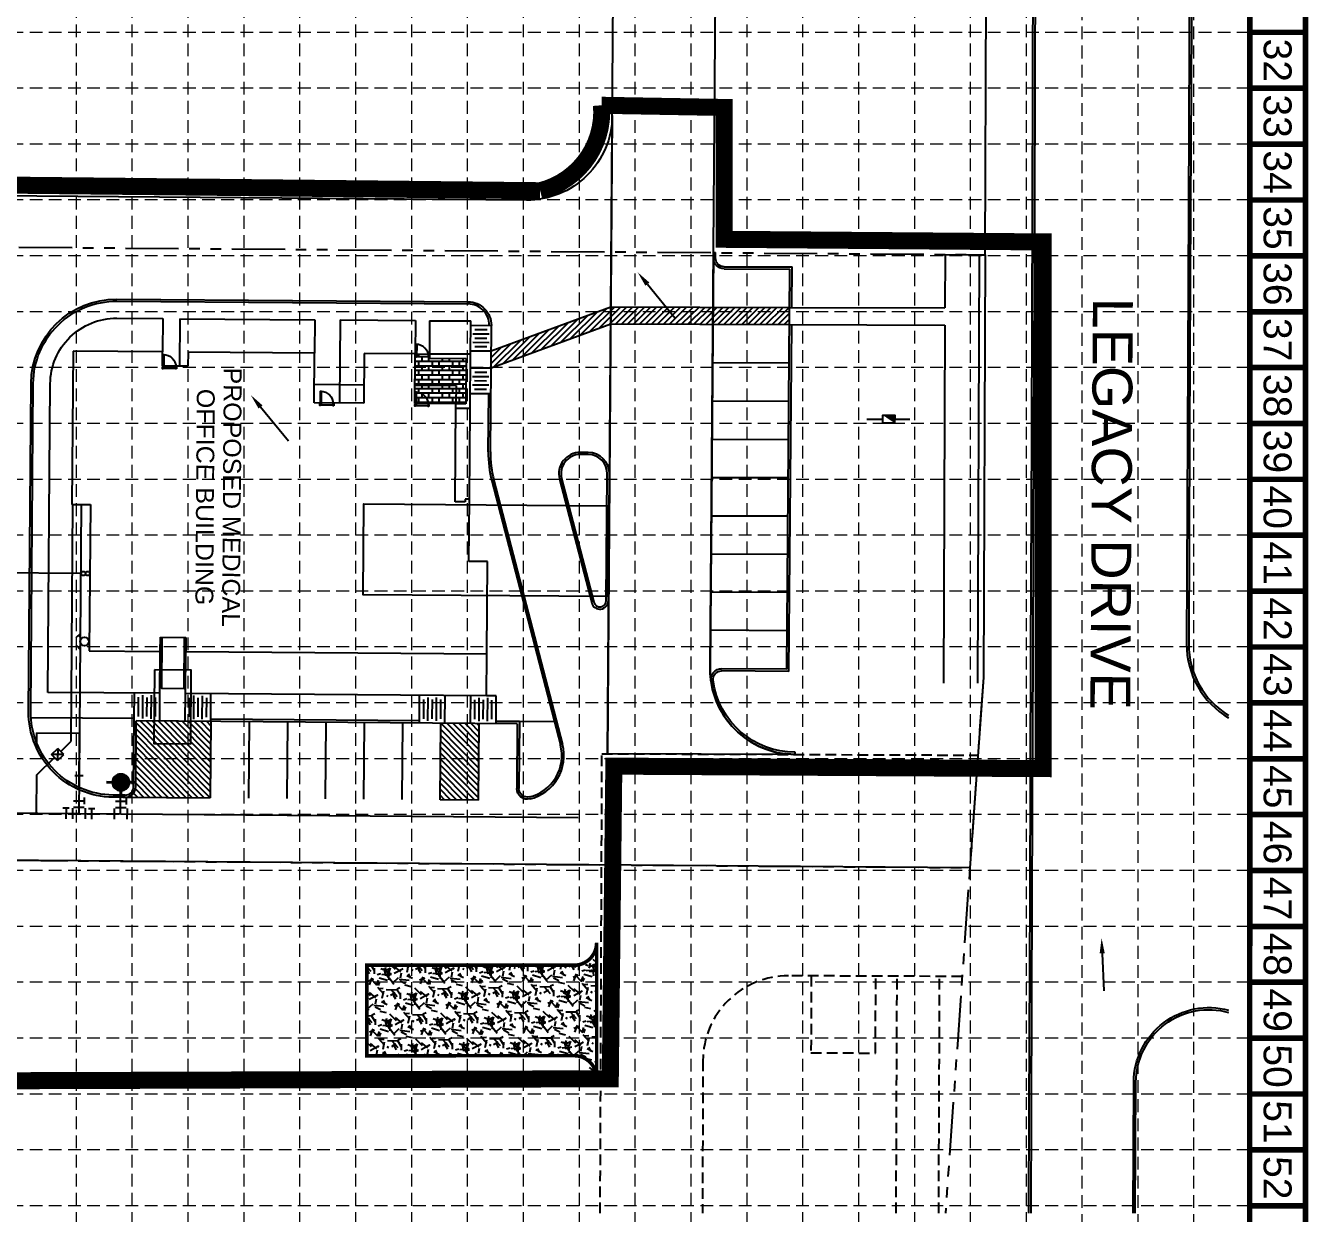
# Model space of a CAD drawing. Extents: x 2473588 to 2474115, y 7106861 to 7107703.
# Drawn here: x 2473813.4 to 2474114.7, y 7107004.7 to 7107283.7 of the extents above; entities that cross this region are included whole.
import ezdxf
from ezdxf.enums import TextEntityAlignment as Align

# ---------------------------------------------------------------- set-up
doc = ezdxf.new("R2010")
doc.units = 0
doc.header["$LTSCALE"] = 20
doc.header["$MEASUREMENT"] = 0
for name, pattern in [('HIDDEN', [0.375, 0.25, -0.125]), ('xbndy$0$HIDDEN2', [0.1875, 0.125, -0.0625]), ('xbndy$0$PHANTOM2', [1.25, 0.625, -0.125, 0.125, -0.125, 0.125, -0.125]), ('xstm-creme$0$HIDDEN2', [0.1875, 0.125, -0.0625])]:
    doc.linetypes.add(name, pattern=pattern)
for name, color, linetype in [('BASE', 7, 'Continuous'), ('GRID', 254, 'HIDDEN'), ('LEGEND', 7, 'Continuous'), ('MISC-TXT', 7, 'Continuous'), ('TEXT', 4, 'Continuous'), ('xasblt$0$EX-CURB', 11, 'Continuous'), ('xbndy$0$BDY', 1, 'xbndy$0$PHANTOM2'), ('xbndy$0$PROESMT', 7, 'xbndy$0$HIDDEN2'), ('xsite-creme$0$CURB', 251, 'Continuous')]:
    doc.layers.add(name, color=color, linetype=linetype)
for name, color, linetype, lineweight in [('Level 18', 7, 'Continuous', 0), ('xbndy$0$Level 25', 7, 'Continuous', 0), ('xsite$0$C-DRIV-CURB-FACE', 182, 'Continuous', 35), ('Xsite-Huff$0$Level 17', 251, 'Continuous', 0), ('Xsite-Huff$0$Level 31', 251, 'Continuous', 0), ('Xsite-Huff$0$Level 38', 251, 'Continuous', 0), ('Xsite-Huff$0$Level 46', 251, 'Continuous', 0)]:
    doc.layers.add(name, color=color, linetype=linetype, lineweight=lineweight)
doc.styles.get("Standard").update_dxf_attribs({"font": 'ARIAL.TTF'})

# ---------------------------------------------------------------- blocks, each defined once
blk = doc.blocks.new('Xsite-Huff$0$Opening-Door_Single_2')
at = {"color": 0, "linetype": 'ByBlock', "lineweight": -2}
blk.add_line((0.508, -0.6032500000000001), (9.652000000000001, -0.6032500000000001), dxfattribs=at)
at = {"color": 0, "linetype": 'ByBlock', "lineweight": -2, "flags": 128}
for points in [[(0.508, 0), (0, 0), (0, -1.2065), (0.508, -1.2065)], [(10.16, 0), (9.652000000000001, 0), (9.652000000000001, -1.2065), (10.16, -1.2065)], [(1.016, -1.2065), (0.508, -1.2065), (0.508, -10.3505), (1.016, -10.3505)]]:
    blk.add_lwpolyline(points, close=True, dxfattribs=at)
at = {"color": 0, "linetype": 'ByBlock', "lineweight": -2}
blk.add_arc((0.508, -1.2065), 9.144, 270, 0, dxfattribs=at)
blk = doc.blocks.new('A$C57FF0DE2')
at = {"layer": 'LEGEND'}
h = blk.add_hatch(dxfattribs=at)
h.set_pattern_fill('GRAVEL', color=4, scale=12.12978005929802, angle=-43.93425516442549, style=0)
h.set_pattern_definition([(184.0785448058302, (-16953.95889483579, -7375.329637049697), (-145.6250874066998, -11.28760953074376), [1.631892089997311, -161.5576080244552]), (141.0354450405713, (-16955.58665707335, -7375.445703483187), (113.237128543125, -92.25741472319555), [2.800378054626735, -277.2373424995865]), (88.57614482515969, (-16957.76404995751, -7373.684717244469), (-5.225581405011297, -180.2464127101141), [1.974582621852854, -195.4839221590319]), (223.3394446262946, (-16963.27474645525, -7372.586237474345), (177.0557758174631, 166.2859275111065), [2.550140691316853, -252.4638799212484]), (248.8994446947574, (-16965.12946489267, -7374.336447353475), (57.31682824663505, 146.901385806524), [2.500614792197791, -247.5612040614208]), (313.3394450448544, (-16966.0297039412, -7376.669398500584), (-166.2859287279095, 177.0557745218514), [2.550140690235802, -252.4638798142244]), (353.7599448808761, (-16964.27949405089, -7378.524116924964), (-197.7165926130474, 22.05764397162998), [3.372430619815016, -333.8703645065254]), (28.32104466047901, (-16960.92704679072, -7378.890678360127), (246.2985200532198, 133.2597474707647), [3.183921702961322, -315.2083577611912]), (77.49534474694936, (-16958.12423017994, -7377.380187115632), (39.52757762300866, 180.8845626467127), [2.558777085662751, -253.3192104655514]), (131.3021450434624, (-16957.57020438183, -7374.882105867378), (87.67010446414143, -101.311421111151), [2.921239179176936, -143.1406591307698]), (178.4631448468151, (-16959.49830680899, -7372.687555412762), (-197.3975459475388, 4.906497499007414), [3.777795739888369, -374.0020572338899]), (94.87984487110985, (-16954.71116136387, -7381.005463606678), (-10.64950971644717, 111.3228280824364), [1.289407740716427, -127.6519121710249]), (127.5349450381294, (-16954.82084658556, -7379.720724022947), (96.72410061975359, -126.8787091647563), [2.45309031856457, -242.8565237673326]), (181.0657448277776, (-16956.31538480055, -7377.775464027189), (-8.416038189803515, -8.735099050237457), [1.715405625761628, -15.43868702119485]), (159.2643449744021, (-16955.91691727936, -7376.138129978441), (60.50756202721942, -24.60997108205372), [0.9237797889086367, -91.45387159789371]), (247.8671446892542, (-16956.78085509595, -7375.811060382985), (16.51301342477377, 34.6213261969443), [1.3064136935238, -64.01445292936596]), (347.0295449272767, (-16957.2730547972, -7377.02121143695), (43.03736403027366, -7.777875538852336), [2.121850295210752, -68.60631497504018]), (117.6308450078422, (-16955.20534713194, -7377.497458095662), (9.05417447145664, -25.56715710448833), [1.534308000668147, -36.82342840537551]), (332.4552450074825, (-16961.84721101448, -7370.929759777151), (112.5990287162236, -57.95514837969732), [2.149397023144084, -212.7908511313663]), (26.41194466854354, (-16959.94144284446, -7371.9237309983), (-127.516753543205, -62.42197637635388), [1.803225230784422, -178.5189218244766]), (249.2643446967468, (-16953.52214001585, -7375.750438823365), (24.60997126213803, 60.50756158445326), [1.847547437907238, -90.53010344239424]), (299.6762450159249, (-16954.17627921235, -7377.478314443491), (-62.10293791226557, 110.3655991018388), [2.14939701463468, -212.790850288933]), (295.509744998534, (-16967.06515307631, -7376.34551951196), (-26.84346069102615, 59.55035086586092), [2.072736804178637, -101.5641519238731]), (250.8408447055965, (-16966.17249978706, -7378.216190977953), (48.90100641073554, 138.1662015928132), [1.736717637990523, -171.9353008864414]), (22.86714468545485, (-16961.85082463734, -7384.56969552394), (59.55038005913224, 26.8433971819591), [1.847547447690447, -90.53010392177296]), (333.4197450033467, (-16960.14847387187, -7383.851744170301), (-147.2203670538785, 74.4681414379142), [2.033327158141239, -201.2988428158808]), (25.50974467261501, (-16966.13102187775, -7380.445838122629), (-59.55035130162268, -26.84346049459817), [1.036368406859867, -102.600520798247]), (57.37564464520067, (-16962.37493042182, -7384.064733396284), (24.92907294488919, 43.35640755556746), [0.6184974820132205, -61.23148118512876]), (122.029545024085, (-16962.04147960804, -7383.543818227015), (17.78927476639101, -33.98319054475988), [2.500614794973164, -47.51174175339011]), (142.0747450388463, (-16963.36769710947, -7381.423856302164), (95.76699177641741, -75.42526275716214), [2.317394473922747, -229.4217254142914]), (259.7558447621998, (-16958.03049799986, -7377.807370110415), (8.096959380987204, 25.88623558657599), [1.7493811273158, -41.98515918535917]), (309.2229450409584, (-16958.3416145565, -7379.528864509426), (131.6644949641714, -160.5428611228837), [3.054205826838032, -302.3658552764251]), (17.01114471828224, (-16956.41032152157, -7381.894926282577), (-93.852638216793, -27.48153546499852), [1.248833635002929, -123.6348937586915]), (46.06574462608758, (-16955.21612349898, -7381.529569386505), (-0.3190608256202911, 17.15113187105653), [0.7277868007960416, -11.40199321247132]), (76.32214473924584, (-16963.28991797101, -7380.993482700549), (-23.97192878676147, -94.80979494501686), [1.685117553316491, -166.8271714886516]), (4.078544805830327, (-16962.89145044982, -7379.356148651801), (145.6250874066998, 11.28760953074378), [3.263784179994622, -159.9257159344579]), (316.0657450450614, (-16959.63592597749, -7379.124015777372), (17.15113199656054, 0.3190608232855547), [3.153742804307839, -8.97603721226077]), (281.3705449166114, (-16957.36480091047, -7381.312185014598), (-28.43859240566252, 145.3060565581244), [1.917888030807138, -189.870769492547]), (210.1203446535891, (-16956.98668157961, -7383.192428304814), (-42.39923885187314, -26.52435190280303), [1.766120232939464, -86.54001271183408]), (163.7117449484456, (-16958.51433041878, -7384.078700370155), (-250.127215955035, 72.55360881991241), [2.875546308102241, -284.6795575635436]), (131.4918450436365, (-16961.2744645793, -7383.272193509154), (-105.1402663892289, 118.1435174440984), [3.042136696601808, -301.1712054595187])])
edge = h.paths.add_edge_path()
edge.add_line((77.66689634509385, -45.49153359886259), (77.66689634509385, -1.049600541591644e-06))
edge.add_arc((70.08497574966091, -1.021467613160354e-06), 7.581920595432933, 270.0390557253353, 359.99999978740243, ccw=False)
edge.add_line((70.0901439730078, -7.581919855438173), (0.6064887307584286, -7.588213450275362))
edge.add_line((0.6064887307584286, -7.588213450275362), (0.6064887307584286, -37.93862948473543))
edge.add_line((0.6064887307584286, -37.93862948473543), (70.07980746868998, -37.90961479302496))
edge.add_arc((70.08497574896272, -45.49153362765492), 7.581920596131135, 2.1758057755505433e-07, 90.03905615551452, ccw=False)
at = {"layer": 'LEGEND', "color": 4, "const_width": 1.212978005929803}
blk.add_lwpolyline([(77.66689634509385, -45.49153359886259), (77.66689634509385, -1.049600541591644e-06, -0.4140139244211871), (70.0901439730078, -7.581919855438173), (0.6064887307584286, -7.588213450275362), (0.6064887307584286, -37.93862948473543), (70.07980746868998, -37.90961479302496, -0.4144132285109485)], format="xyb", close=True, dxfattribs=at)

msp = doc.modelspace()

# ---------------------------------------------------------------- hatches: boundary and pattern name
at = {"layer": 'Xsite-Huff$0$Level 46', "lineweight": -2}
msp.add_hatch(color=256, dxfattribs=at).paths.add_polyline_path([(2474017.521016918, 7107190.301941695), (2474014.777116762, 7107192.175531521), (2474017.52863965, 7107192.164269201)], flags=16)

# ---------------------------------------------------------------- linework, layer by layer
at = {"layer": 'BASE', "const_width": 1.312500009662472}
for points in [[(2473589.016125457, 7107702.105248002), (2473589.016125457, 7106862.105241818), (2474114.016125481, 7106862.105241818), (2474114.016125481, 7107702.105248002)], [(2473602.13768837, 7107689.008915619), (2473602.114927741, 7106875.19357409), (2474100.897404653, 7106875.210536111), (2474100.912514098, 7107688.843532288)]]:
    msp.add_lwpolyline(points, close=True, dxfattribs=at)
for points in [[(2474100.89112548, 7107282.10524491), (2474114.016125481, 7107282.10524491)], [(2474100.89112548, 7107268.980244813), (2474114.016125481, 7107268.980244813)], [(2474100.89112548, 7107255.855244718), (2474114.016125481, 7107255.855244718)], [(2474100.89112548, 7107242.730244621), (2474114.016125481, 7107242.730244621)], [(2474100.89112548, 7107229.605244524), (2474114.016125481, 7107229.605244524)], [(2474100.89112548, 7107216.480244427), (2474114.016125481, 7107216.480244427)], [(2474100.89112548, 7107203.355244331), (2474114.016125481, 7107203.355244331)], [(2474100.89112548, 7107190.230244234), (2474114.016125481, 7107190.230244234)], [(2474100.89112548, 7107177.105244137), (2474114.016125481, 7107177.105244137)], [(2474100.89112548, 7107163.98024404), (2474114.016125481, 7107163.98024404)], [(2474100.89112548, 7107150.855243945), (2474114.016125481, 7107150.855243945)], [(2474100.89112548, 7107137.730243848), (2474114.016125481, 7107137.730243848)], [(2474100.89112548, 7107124.605243751), (2474114.016125481, 7107124.605243751)], [(2474100.89112548, 7107111.480243654), (2474114.016125481, 7107111.480243654)], [(2474100.89112548, 7107098.355243558), (2474114.016125481, 7107098.355243558)], [(2474100.89112548, 7107085.230243461), (2474114.016125481, 7107085.230243461)], [(2474100.89112548, 7107072.105243364), (2474114.016125481, 7107072.105243364)], [(2474100.89112548, 7107058.980243267), (2474114.016125481, 7107058.980243267)], [(2474100.89112548, 7107045.855243172), (2474114.016125481, 7107045.855243172)], [(2474100.89112548, 7107032.730243075), (2474114.016125481, 7107032.730243075)], [(2474100.89112548, 7107019.605242978), (2474114.016125481, 7107019.605242978)], [(2474100.89112548, 7107006.480242881), (2474114.016125481, 7107006.480242881)]]:
    msp.add_lwpolyline(points, dxfattribs=at)
at = {"layer": 'GRID', "color": 252, "linetype": 'HIDDEN', "lineweight": 0, "ltscale": 0.6}
for p, q in [((2473825.266125468, 7107688.980247905), (2473825.266125468, 7106875.230241915)), ((2473838.391125468, 7107688.980247905), (2473838.391125468, 7106875.230241915)), ((2473851.516125469, 7107688.980247905), (2473851.516125469, 7106875.230241915)), ((2473864.641125469, 7107688.980247905), (2473864.641125469, 7106875.230241915)), ((2473877.76612547, 7107688.980247905), (2473877.76612547, 7106875.230241915)), ((2473890.89112547, 7107688.980247905), (2473890.89112547, 7106875.230241915)), ((2473904.016125471, 7107688.980247905), (2473904.016125471, 7106875.230241915)), ((2473917.141125472, 7107688.980247905), (2473917.141125472, 7106875.230241915)), ((2473930.266125472, 7107688.980247905), (2473930.266125472, 7106875.230241915)), ((2473943.391125473, 7107688.980247905), (2473943.391125473, 7106875.230241915)), ((2473956.516125474, 7107688.980247905), (2473956.516125474, 7106875.230241915)), ((2473969.641125474, 7107688.980247905), (2473969.641125474, 7106875.230241915)), ((2473982.766125475, 7107688.980247905), (2473982.766125475, 7106875.230241915)), ((2473995.891125475, 7107688.980247905), (2473995.891125475, 7106875.230241915)), ((2474009.016125476, 7107688.980247905), (2474009.016125476, 7106875.230241915)), ((2474022.141125476, 7107688.980247905), (2474022.141125476, 7106875.230241915)), ((2474035.266125477, 7107688.980247905), (2474035.266125477, 7106875.230241915)), ((2474048.391125477, 7107688.980247905), (2474048.391125477, 7106875.230241915)), ((2474061.472996623, 7107688.496984949), (2474061.472996623, 7106874.746978958)), ((2474074.597996623, 7107688.496984949), (2474074.597996623, 7106874.746978958)), ((2474087.722996624, 7107688.496984949), (2474087.722996624, 7106874.746978958)), ((2474100.89112548, 7107282.10524491), (2473641.45815702, 7107282.10524491)), ((2474100.89112548, 7107268.980244813), (2473641.45815702, 7107268.980244813)), ((2474100.89112548, 7107255.855244718), (2473641.45815702, 7107255.855244718)), ((2474100.89112548, 7107242.730244621), (2473641.45815702, 7107242.730244621)), ((2474100.89112548, 7107229.605244524), (2473641.45815702, 7107229.605244524)), ((2474100.89112548, 7107216.480244427), (2473641.45815702, 7107216.480244427)), ((2474100.89112548, 7107203.355244331), (2473641.45815702, 7107203.355244331)), ((2474100.89112548, 7107190.230244234), (2473641.45815702, 7107190.230244234)), ((2474100.89112548, 7107177.105244137), (2473641.45815702, 7107177.105244137)), ((2474100.89112548, 7107163.98024404), (2473641.45815702, 7107163.98024404)), ((2474100.89112548, 7107150.855243945), (2473641.45815702, 7107150.855243945)), ((2474100.89112548, 7107137.730243848), (2473641.45815702, 7107137.730243848)), ((2474100.89112548, 7107124.605243751), (2473641.45815702, 7107124.605243751)), ((2474100.89112548, 7107111.480243654), (2473641.45815702, 7107111.480243654)), ((2474100.89112548, 7107098.355243558), (2473641.45815702, 7107098.355243558)), ((2474100.89112548, 7107085.230243461), (2473641.45815702, 7107085.230243461)), ((2474100.89112548, 7107072.105243364), (2473641.45815702, 7107072.105243364)), ((2474100.89112548, 7107058.980243267), (2473641.45815702, 7107058.980243267)), ((2474100.89112548, 7107045.855243172), (2473641.45815702, 7107045.855243172)), ((2474100.89112548, 7107032.730243075), (2473641.45815702, 7107032.730243075)), ((2474100.89112548, 7107019.605242978), (2473641.45815702, 7107019.605242978)), ((2474100.89112548, 7107006.480242881), (2473641.45815702, 7107006.480242881))]:
    msp.add_line(p, q, dxfattribs=at)
at = {"layer": 'TEXT', "color": 7}
for points in [[(2473959.448673888, 7107222.958542008), (2473965.982024491, 7107214.969031819)], [(2473868.600263465, 7107194.110354639), (2473875.133614068, 7107186.12084445)], [(2474066.258373011, 7107065.762913887), (2474066.606478143, 7107056.991038685)]]:
    msp.add_lwpolyline(points, dxfattribs=at)
for points in [[(2473958.984199193, 7107222.578721974), (2473957.169753687, 7107225.745390177), (2473959.913148582, 7107223.338362041)], [(2473868.13578877, 7107193.730534605), (2473866.321343264, 7107196.897202807), (2473869.06473816, 7107194.490174672)], [(2474065.658844905, 7107065.739122075), (2474066.115622135, 7107069.360082522), (2474066.857901116, 7107065.7867057)]]:
    msp.add_solid(points, dxfattribs=at)
at = {"layer": 'xasblt$0$EX-CURB', "color": 7}
for points in [[(2474049.047147464, 7107004.745062272), (2474049.127024336, 7107029.141730738), (2474049.334897457, 7107079.027577045), (2474049.52469105, 7107136.712659027), (2474049.719887584, 7107187.578823295), (2474049.928797272, 7107241.305122691), (2474050.078197599, 7107298.19773929), (2474050.268566092, 7107349.010972566), (2474050.393344263, 7107384.626374057, 0.09879322714842673), (2474049.447693313, 7107389.453746974, -0.1163378792205191), (2474048.668663018, 7107394.319519863), (2474048.733207521, 7107407.979180034, -0.06432702267301331), (2474049.357066479, 7107412.634996396, 0.009264095175307303), (2474050.561090886, 7107417.488767427), (2474050.679437926, 7107452.053141022), (2474051.028315323, 7107512.365057097), (2474051.173138243, 7107560.360610435)], [(2474049.547150143, 7107004.745062272), (2474049.627021656, 7107029.140093702), (2474049.834893116, 7107079.025493574), (2474050.024688344, 7107136.711013953), (2474050.219883903, 7107187.576904583), (2474050.428794719, 7107241.303494097), (2474050.578195139, 7107298.196146188), (2474050.768562583, 7107349.009099361), (2474050.893341194, 7107384.624622324, 0.09879322714098634), (2474049.910073431, 7107389.644022111, -0.1167549394172075), (2474049.168575936, 7107394.299909231), (2474049.23320194, 7107407.976817464, -0.06432702267714231), (2474049.84004494, 7107412.505644914, 0.009366671845256839), (2474051.060898014, 7107417.431581168), (2474051.179432975, 7107452.050838883), (2474051.52831096, 7107512.362856627), (2474051.673140519, 7107560.360610435)], [(2474087.103877299, 7107397.228456973), (2474086.979744088, 7107347.261657011), (2474086.786975349, 7107298.406368428), (2474086.492185406, 7107241.234293099), (2474086.258044252, 7107187.68501793), (2474086.080031372, 7107138.429402681, 0.2663351383153953), (2474095.951768144, 7107121.066325605, 0.2663351383153953)], [(2474087.603875756, 7107397.227214821), (2474087.479741638, 7107347.260049514), (2474087.286970263, 7107298.404092978), (2474086.99217876, 7107241.23171504), (2474086.758039472, 7107187.682831731), (2474086.580028106, 7107138.427595663, 0.2622848569900345), (2474095.951768144, 7107121.649540976, 0.2622848569900345)], [(2474073.524395527, 7107004.745062272), (2474073.66408669, 7107035.545560685, -0.4914711191843513), (2474095.951768144, 7107052.413773586, -0.4914711191843513)], [(2474074.02440067, 7107004.745062272), (2474074.164076074, 7107035.542085927, -0.4939172399355231), (2474095.951768144, 7107051.895023893, -0.4939172399355231)]]:
    msp.add_lwpolyline(points, format="xyb", dxfattribs=at)
at = {"layer": 'xbndy$0$BDY', "color": 7}
for p, q in [((2473736.856276454, 7107232.215339031), (2474038.747194393, 7107229.868917216)), ((2474038.35970168, 7107130.574705506), (2474029.435030436, 7107004.745062272)), ((2473735.737082349, 7107088.219688386), (2474035.199237658, 7107085.892143926))]:
    msp.add_line(p, q, dxfattribs=at)
at = {"layer": 'xbndy$0$BDY', "color": 1, "linetype": 'xstm-creme$0$HIDDEN2', "ltscale": 6, "const_width": 4}
msp.add_lwpolyline([(2473739.422895581, 7107003.51017056), (2473708.681475136, 7107050.077529565), (2473684.699955335, 7107110.57319198), (2473687.380219569, 7107478.15214641), (2473706.132965997, 7107471.199428014), (2473733.966545488, 7107479.052939735), (2473724.326415888, 7107508.750431013), (2473743.168505363, 7107514.996747931), (2473754.58608363, 7107484.983058169), (2473765.743508036, 7107489.036361174), (2473779.308587877, 7107476.289012501), (2473779.308587877, 7107476.289012501), (2473780.647531879, 7107246.525018767), (2473934.268043908, 7107244.903107534, 0.3661012268386388), (2473948.673780313, 7107264.975165823), (2473977.485215442, 7107264.46046976), (2473977.474576417, 7107233.493451659), (2474052.388172803, 7107232.878958482), (2474052.380005065, 7107109.162802255), (2473951.570878598, 7107109.741398206), (2473950.738212129, 7107036.312466481), (2473756.172092932, 7107035.665800809)], format="xyb", close=True, dxfattribs=at)
at = {"layer": 'xbndy$0$Level 25', "lineweight": -2}
for p, q in [((2473815.996983395, 7107117.532913967), (2473815.969994291, 7107114.058490606)), ((2473815.996983396, 7107117.532913967), (2473825.996681705, 7107117.455236931)), ((2473825.996681705, 7107117.455236931), (2473825.893924158, 7107104.226816223))]:
    msp.add_line(p, q, dxfattribs=at)
at = {"layer": 'xbndy$0$PROESMT'}
for p, q in [((2473948.370188334, 7107004.745062272), (2473948.790157948, 7107112.666260542)), ((2473948.790157948, 7107112.666260542), (2474037.068712258, 7107112.322729236)), ((2474033.391672607, 7107060.336834287), (2473992.587455615, 7107060.495431958)), ((2473997.937321435, 7107060.474613239), (2473997.866991165, 7107042.401574328)), ((2474013.017621381, 7107042.342615907), (2474013.087867972, 7107060.415751035)), ((2474017.870985189, 7107004.745062272), (2474018.088088981, 7107060.396387369)), ((2474027.87106208, 7107004.745062272), (2474028.088014062, 7107060.357473193)), ((2473972.509778695, 7107040.573410558), (2473972.370356695, 7107004.745062272)), ((2473997.866991165, 7107042.401574328), (2474013.017621381, 7107042.342615907))]:
    msp.add_line(p, q, dxfattribs=at)
msp.add_arc((2473992.509627267, 7107040.49558339), 19.99999999974656, 89.77703764483464, 179.777041025271, dxfattribs=at)
at = {"layer": 'xsite-creme$0$CURB'}
for p, q in [((2473950.048976277, 7107112.661361903), (2473953.073394566, 7107501.7833893)), ((2473974.205023339, 7107132.645128396), (2473977.074908808, 7107501.884944217)), ((2473994.126590912, 7107112.489836203), (2473950.048976277, 7107112.661361903))]:
    msp.add_line(p, q, dxfattribs=at)
msp.add_arc((2473994.204419262, 7107132.489684771), 20, 179.5546823311253, 269.7770376386925, dxfattribs=at)
at = {"layer": 'Xsite-Huff$0$Level 17', "lineweight": -2}
for p, q in [((2473824.589707675, 7107207.201790966), (2473824.309905535, 7107171.202878333)), ((2473845.589073378, 7107207.038573051), (2473824.589707675, 7107207.201790966)), ((2473845.563165772, 7107203.705340399), (2473845.589073378, 7107207.038573051)), ((2473851.58889215, 7107206.991939361), (2473851.562984544, 7107203.65870671)), ((2473881.254662746, 7107206.761361671), (2473851.58889215, 7107206.991939361)), ((2473881.163986126, 7107195.095047392), (2473881.254662746, 7107206.761361671)), ((2473892.920977024, 7107206.670685052), (2473892.830300405, 7107195.004370772)), ((2473904.920614569, 7107206.577417672), (2473892.920977024, 7107206.670685052)), ((2473904.829937949, 7107194.911103392), (2473904.920614569, 7107206.577417672)), ((2473851.562984544, 7107203.65870671), (2473845.563165772, 7107203.705340399)), ((2473881.197666014, 7107199.428249839), (2473892.863980292, 7107199.337573219)), ((2473904.863617836, 7107199.24430584), (2473914.529992525, 7107199.169173784)), ((2473914.529992525, 7107199.169173784), (2473914.496312638, 7107194.835971337)), ((2473892.830300405, 7107195.004370772), (2473881.163986126, 7107195.095047392)), ((2473914.496312638, 7107194.835971337), (2473904.829937949, 7107194.911103392)), ((2473914.31755016, 7107171.836666043), (2473914.496312638, 7107194.835971337)), ((2473824.309905535, 7107171.202878333), (2473828.64310798, 7107171.169198446)), ((2473828.64310798, 7107171.169198446), (2473828.376259644, 7107136.83690214)), ((2473916.682062071, 7107171.818287835), (2473914.31755016, 7107171.836666043)), ((2473916.687243592, 7107172.484934365), (2473916.682062071, 7107171.818287835)), ((2473917.655964331, 7107172.477404968), (2473916.687243592, 7107172.484934365)), ((2473917.541970867, 7107157.811181302), (2473917.655964331, 7107172.477404968)), ((2473921.875173314, 7107157.777501415), (2473917.541970867, 7107157.811181302)), ((2473921.706773878, 7107136.111489183), (2473921.875173314, 7107157.777501415)), ((2473825.310504838, 7107139.932488807), (2473826.379376722, 7107140.984873192)), ((2473826.546530371, 7107139.746099744), (2473825.84494078, 7107140.458681)), ((2473845.0424229, 7107136.70736411), (2473845.068330505, 7107140.040596762)), ((2473845.068330505, 7107140.040596762), (2473851.068149278, 7107139.993963071)), ((2473851.068149278, 7107139.993963071), (2473851.042241672, 7107136.660730422)), ((2473826.349149641, 7107137.095903363), (2473825.296765256, 7107138.16477525)), ((2473826.535538705, 7107138.331928896), (2473825.822957448, 7107137.630339306)), ((2473828.376259644, 7107136.83690214), (2473845.0424229, 7107136.70736411)), ((2473851.042241672, 7107136.660730422), (2473921.706773878, 7107136.111489183))]:
    msp.add_line(p, q, dxfattribs=at)
at = {"layer": 'Xsite-Huff$0$Level 17', "lineweight": -2, "flags": 128}
for points in [[(2473905.248108623, 7107205.824849565), (2473905.08144699, 7107205.826144946), (2473905.104763836, 7107208.826054332), (2473905.271425467, 7107208.824758951)], [(2473950.311281272, 7107170.890217373), (2473950.145472596, 7107149.557528405), (2473892.678458617, 7107150.004191607), (2473892.844267293, 7107171.336880575)], [(2473843.675449952, 7107132.384524707), (2473843.540730403, 7107115.05171492), (2473852.207135296, 7107114.984355145), (2473852.341854845, 7107132.317164932)]]:
    msp.add_lwpolyline(points, close=True, dxfattribs=at)
msp.add_lwpolyline([(2473845.40165377, 7107140.038006001), (2473845.308386391, 7107128.038368457), (2473850.641558632, 7107127.996916289), (2473850.734826013, 7107139.996553833)], dxfattribs=at)
at = {"layer": 'Xsite-Huff$0$Level 17', "lineweight": -2}
msp.add_circle((2473827.24811996, 7107139.033518488), 0.9999999999999999, dxfattribs=at)
msp.add_arc((2473905.08144699, 7107205.826144946), 2.999999999999999, 359.5546765739988, 89.5546765739983, dxfattribs=at)
at = {"layer": 'Xsite-Huff$0$Level 31', "lineweight": -2}
for p, q in [((2474038.747157909, 7107229.868917501), (2474039.137501555, 7107329.868155655)), ((2474038.747157909, 7107229.868917501), (2474038.359585704, 7107130.579673932)), ((2474038.359585704, 7107130.579673932), (2474035.198773912, 7107085.892147531)), ((2474035.198773912, 7107085.892147531), (2473735.737082349, 7107088.219688386))]:
    msp.add_line(p, q, dxfattribs=at)
at = {"layer": 'Xsite-Huff$0$Level 38', "lineweight": -2}
for p, q in [((2473951.213792074, 7107262.549836668), (2473950.048636583, 7107112.554362027)), ((2473931.059041389, 7107242.705794114), (2473791.063265061, 7107243.793272571)), ((2473974.964503714, 7107230.364660585), (2473974.205422239, 7107132.644839652)), ((2473974.954542698, 7107229.082336349), (2473974.964503713, 7107230.364660585)), ((2473974.964503713, 7107230.364660585), (2473975.464488628, 7107230.360776734)), ((2473975.454527614, 7107229.078452498), (2473975.464488628, 7107230.360776734)), ((2474029.353154013, 7107229.941931606), (2474029.309291297, 7107217.360919167)), ((2474029.353154013, 7107229.941931606), (2474037.352985857, 7107229.879753586)), ((2474037.352985856, 7107229.879753586), (2474037.002108785, 7107129.238728117)), ((2473977.444732925, 7107226.562936043), (2473992.935046684, 7107226.502620327)), ((2473977.446679795, 7107227.062932252), (2473993.438930527, 7107227.00066211)), ((2473992.204879196, 7107132.505020993), (2473992.935046684, 7107226.502620327)), ((2473993.365136792, 7107217.500877429), (2473993.438930527, 7107227.00066211)), ((2473834.87162889, 7107218.952232768), (2473917.345501095, 7107218.311580876)), ((2473834.875455359, 7107219.452218129), (2473917.349384947, 7107218.811565791)), ((2473922.759862764, 7107207.269165399), (2473950.865140047, 7107217.666362633)), ((2473939.132243524, 7107209.337524065), (2473945.541317644, 7107215.696880851)), ((2473941.395981938, 7107210.174962925), (2473947.805060826, 7107216.534324443)), ((2473943.659720352, 7107211.012401786), (2473950.06880401, 7107217.371768036)), ((2473945.923458766, 7107211.849840646), (2473951.781856824, 7107217.662793148)), ((2473948.187197182, 7107212.687279507), (2473953.196059664, 7107217.657286568)), ((2473950.594717868, 7107213.667385272), (2473954.610262506, 7107217.651779987)), ((2473950.865140047, 7107217.666362632), (2473992.690805871, 7107217.503503119)), ((2473952.00892071, 7107213.661878691), (2473956.024465348, 7107217.646273408)), ((2473953.423123552, 7107213.656372111), (2473957.43866819, 7107217.640766826)), ((2473954.837326393, 7107213.65086553), (2473958.852871032, 7107217.635260247)), ((2473956.251529235, 7107213.645358951), (2473960.267073873, 7107217.629753667)), ((2473957.665732077, 7107213.63985237), (2473961.681276715, 7107217.624247086)), ((2473959.079934918, 7107213.634345789), (2473963.095479556, 7107217.618740506)), ((2473960.494137761, 7107213.62883921), (2473964.509682399, 7107217.613233926)), ((2473961.908340602, 7107213.62333263), (2473965.92388524, 7107217.607727345)), ((2473963.322543444, 7107213.617826048), (2473967.338088082, 7107217.602220765)), ((2473964.736746285, 7107213.612319469), (2473968.752290923, 7107217.596714185)), ((2473966.150949128, 7107213.606812888), (2473970.166493766, 7107217.591207605)), ((2473967.565151969, 7107213.601306308), (2473971.580696607, 7107217.585701024)), ((2473968.979354811, 7107213.595799728), (2473972.994899449, 7107217.580194444)), ((2473970.393557652, 7107213.590293148), (2473974.40910229, 7107217.574687864)), ((2473971.807760495, 7107213.584786567), (2473975.823305133, 7107217.569181284)), ((2473973.221963336, 7107213.579279988), (2473977.237507974, 7107217.563674704)), ((2473974.636166178, 7107213.573773406), (2473978.651710817, 7107217.558168124)), ((2473976.05036902, 7107213.568266827), (2473980.065913657, 7107217.552661543)), ((2473977.464571861, 7107213.562760246), (2473981.4801165, 7107217.547154964)), ((2473978.878774703, 7107213.557253666), (2473982.894319341, 7107217.541648382)), ((2473980.292977545, 7107213.551747086), (2473984.308522183, 7107217.536141803)), ((2473981.707180386, 7107213.546240506), (2473985.722725025, 7107217.530635223)), ((2473983.121383229, 7107213.540733925), (2473987.136927866, 7107217.525128642)), ((2473984.535586069, 7107213.535227344), (2473988.551130708, 7107217.519622061)), ((2473985.949788912, 7107213.529720765), (2473989.96533355, 7107217.514115483)), ((2473987.363991754, 7107213.524214186), (2473991.195056062, 7107217.325559647)), ((2473988.778194595, 7107213.518707604), (2473992.690003193, 7107217.400170995)), ((2473990.192397436, 7107213.513201025), (2473992.678975196, 7107215.980489567)), ((2473992.690805871, 7107217.503503119), (2474029.309291297, 7107217.360919167)), ((2473834.840558078, 7107214.952353444), (2473845.649930735, 7107214.868386912)), ((2473845.649930735, 7107214.868386912), (2473845.589073378, 7107207.038573051)), ((2473849.649810059, 7107214.837316099), (2473849.563044953, 7107203.674251273)), ((2473849.649810059, 7107214.837316099), (2473881.315521372, 7107214.59133883)), ((2473881.315521372, 7107214.59133883), (2473881.254662746, 7107206.761361671)), ((2473887.315340357, 7107214.544732609), (2473887.163804899, 7107195.048413702)), ((2473887.315340357, 7107214.544732609), (2473904.981474037, 7107214.407503186)), ((2473904.981474037, 7107214.407503186), (2473904.920614569, 7107206.577417672)), ((2473908.314706807, 7107214.381610841), (2473908.25384722, 7107206.551510067)), ((2473908.314706807, 7107214.381610841), (2473917.98108184, 7107214.306523045)), ((2473917.920221908, 7107206.476378011), (2473917.98108184, 7107214.306523045)), ((2473917.973309534, 7107213.306550196), (2473922.806496454, 7107213.268984171)), ((2473918.965507047, 7107212.298808117), (2473921.798754376, 7107212.276786657)), ((2473922.57594173, 7107183.606168326), (2473922.806496454, 7107213.268984171)), ((2473922.728773637, 7107203.269286217), (2473950.834069001, 7107213.666453294)), ((2473930.077289869, 7107205.987768626), (2473936.486344912, 7107212.347106484)), ((2473932.341028283, 7107206.825207486), (2473938.750088095, 7107213.184550076)), ((2473934.604766697, 7107207.662646345), (2473941.013831277, 7107214.021993668)), ((2473936.86850511, 7107208.500085205), (2473943.277574461, 7107214.859437261)), ((2473950.834069001, 7107213.666453294), (2473992.659734824, 7107213.50359378)), ((2473991.606600278, 7107213.507694444), (2473992.667947199, 7107214.560808142)), ((2473992.659734824, 7107213.50359378), (2474029.295345692, 7107213.360943146)), ((2473992.70098026, 7107132.001152228), (2473993.334065745, 7107213.500968091)), ((2474029.295345692, 7107213.360943146), (2474029.002157405, 7107129.266619324)), ((2473918.442205305, 7107209.302784872), (2473922.275422429, 7107209.27299113)), ((2473918.457749869, 7107211.302724464), (2473922.290966992, 7107211.272930722)), ((2473918.949962484, 7107210.298868528), (2473921.783209813, 7107210.276847066)), ((2473923.286074628, 7107203.475452045), (2473929.695115364, 7107209.834775709)), ((2473925.549813041, 7107204.312890905), (2473931.958858546, 7107210.6722193)), ((2473927.813551456, 7107205.150329765), (2473934.222601729, 7107211.509662892)), ((2473904.920614569, 7107206.577417672), (2473908.25384722, 7107206.551510067)), ((2473905.76193216, 7107205.927315633), (2473905.761929278, 7107206.570878539)), ((2473908.25384722, 7107206.551510067), (2473908.246074939, 7107205.55154027)), ((2473917.920221908, 7107206.476378011), (2473908.25384722, 7107206.551510067)), ((2473917.821773007, 7107193.810093936), (2473917.920221908, 7107206.476378011)), ((2473917.926675844, 7107207.306731423), (2473922.759862764, 7107207.269165399)), ((2473918.934417921, 7107208.298928937), (2473921.76766525, 7107208.276907476)), ((2473922.737091632, 7107204.339466671), (2473927.431372182, 7107208.997332118)), ((2473922.74812618, 7107205.759154598), (2473925.167628999, 7107208.159888525)), ((2473904.898980112, 7107203.793961767), (2473916.899342996, 7107203.794015506)), ((2473904.907270667, 7107204.860611804), (2473916.907633551, 7107204.860665543)), ((2473904.91556161, 7107205.927311842), (2473908.248995745, 7107205.92732677)), ((2473905.761941713, 7107203.793965632), (2473905.761936937, 7107204.860615632)), ((2473906.561936937, 7107204.860619213), (2473906.561932161, 7107205.927269214)), ((2473906.56194649, 7107202.727319214), (2473906.561941714, 7107203.793969214)), ((2473908.161936937, 7107204.860626379), (2473908.161932161, 7107205.927276379)), ((2473908.16194649, 7107202.72732638), (2473908.161941714, 7107203.79397638)), ((2473908.246074939, 7107205.55154027), (2473916.912479831, 7107205.484180496)), ((2473908.961941713, 7107203.793979961), (2473908.961936937, 7107204.860629961)), ((2473910.561941714, 7107203.793987127), (2473910.561936937, 7107204.860637126)), ((2473911.361936937, 7107204.860640709), (2473911.361933951, 7107205.527322206)), ((2473911.36194649, 7107202.72734071), (2473911.361941713, 7107203.79399071)), ((2473912.961936937, 7107204.860647874), (2473912.961934007, 7107205.514886178)), ((2473912.96194649, 7107202.727347875), (2473912.961941713, 7107203.793997874)), ((2473913.761941713, 7107203.794001457), (2473913.761936937, 7107204.860651457)), ((2473915.361941713, 7107203.794008622), (2473915.361936937, 7107204.860658621)), ((2473916.161936937, 7107204.860662204), (2473916.161934119, 7107205.490014126)), ((2473916.16194649, 7107202.727362205), (2473916.161941714, 7107203.794012205)), ((2473916.912479831, 7107205.484180496), (2473916.829575493, 7107194.817836012)), ((2473917.895586717, 7107203.306852242), (2473922.728773637, 7107203.269286217)), ((2473974.764157309, 7107204.573206813), (2473992.624691162, 7107204.503662006)), ((2473904.874108058, 7107200.593961656), (2473916.874470943, 7107200.594015395)), ((2473904.882399002, 7107201.660661693), (2473916.882761886, 7107201.660715433)), ((2473904.890689557, 7107202.72731173), (2473916.891052442, 7107202.72736547)), ((2473905.761951267, 7107201.660665632), (2473905.76194649, 7107202.727315633)), ((2473905.76196082, 7107199.527315632), (2473905.761956044, 7107200.593965632)), ((2473906.561956044, 7107200.593969214), (2473906.561951267, 7107201.660619213)), ((2473908.161956044, 7107200.593976379), (2473908.161951267, 7107201.660626379)), ((2473908.961951267, 7107201.660679962), (2473908.96194649, 7107202.727329962)), ((2473908.96196082, 7107199.527329962), (2473908.961956044, 7107200.593979961)), ((2473910.561951267, 7107201.660687127), (2473910.56194649, 7107202.727337128)), ((2473910.561960821, 7107199.527337127), (2473910.561956044, 7107200.593987127)), ((2473911.361956044, 7107200.59399071), (2473911.361951267, 7107201.660640709)), ((2473912.961956044, 7107200.593997874), (2473912.961951267, 7107201.660647874)), ((2473913.761951267, 7107201.660701457), (2473913.76194649, 7107202.727351458)), ((2473913.76196082, 7107199.527351458), (2473913.761956044, 7107200.594001457)), ((2473915.361951266, 7107201.660708622), (2473915.36194649, 7107202.727358622)), ((2473915.36196082, 7107199.527358622), (2473915.361956044, 7107200.594008622)), ((2473916.161956044, 7107200.594012205), (2473916.161951267, 7107201.660662204)), ((2473918.380027052, 7107201.303026509), (2473922.213244176, 7107201.273232767)), ((2473918.872239667, 7107200.299170573), (2473921.705486997, 7107200.277149112)), ((2473918.887784231, 7107202.299110164), (2473921.72103156, 7107202.277088703)), ((2473814.122648912, 7107122.610499284), (2473814.720762058, 7107199.608175129)), ((2473814.622633827, 7107122.606615432), (2473815.220746973, 7107199.604291277)), ((2473818.657467807, 7107127.075407721), (2473819.220626297, 7107199.573220464)), ((2473904.849236005, 7107197.393961544), (2473916.849598889, 7107197.394015283)), ((2473904.85752656, 7107198.460611582), (2473916.857889445, 7107198.460665321)), ((2473904.865817504, 7107199.527311619), (2473916.866180387, 7107199.527365359)), ((2473905.761970374, 7107197.393965632), (2473905.761965597, 7107198.460615632)), ((2473906.561965597, 7107198.460619214), (2473906.561960821, 7107199.527269214)), ((2473906.56197515, 7107196.327319214), (2473906.561970374, 7107197.393969214)), ((2473908.161965597, 7107198.46062638), (2473908.161960821, 7107199.52727638)), ((2473908.16197515, 7107196.32732638), (2473908.161970374, 7107197.393976379)), ((2473908.961970374, 7107197.393979962), (2473908.961965597, 7107198.460629961)), ((2473910.561970374, 7107197.393987127), (2473910.561965597, 7107198.460637127)), ((2473911.361965597, 7107198.46064071), (2473911.36196082, 7107199.52729071)), ((2473911.36197515, 7107196.32734071), (2473911.361970373, 7107197.393990709)), ((2473912.961965597, 7107198.460647875), (2473912.96196082, 7107199.527297875)), ((2473912.96197515, 7107196.327347875), (2473912.961970374, 7107197.393997874)), ((2473913.761970373, 7107197.394001457), (2473913.761965597, 7107198.460651457)), ((2473915.361970373, 7107197.394008622), (2473915.361965597, 7107198.460658622)), ((2473916.161965597, 7107198.460662205), (2473916.161960821, 7107199.527312205)), ((2473916.16197515, 7107196.327362205), (2473916.161970374, 7107197.394012204)), ((2473917.848953027, 7107197.30703347), (2473922.682139948, 7107197.269467444)), ((2473918.364482488, 7107199.303086918), (2473922.197699612, 7107199.273293176)), ((2473918.856695104, 7107198.299230983), (2473921.689942433, 7107198.277209521)), ((2473922.075956832, 7107183.610054466), (2473922.182155049, 7107197.273353585)), ((2473904.832654895, 7107195.26066147), (2473916.83301778, 7107195.260715209)), ((2473904.84094545, 7107196.327311507), (2473916.841308334, 7107196.327365247)), ((2473905.761979927, 7107195.260665632), (2473905.76197515, 7107196.327315632)), ((2473906.561981553, 7107194.897641054), (2473906.561979927, 7107195.260619214)), ((2473908.161981609, 7107194.885205029), (2473908.161979927, 7107195.260626379)), ((2473908.961979927, 7107195.260679962), (2473908.96197515, 7107196.327329963)), ((2473910.561979927, 7107195.260687127), (2473910.56197515, 7107196.327337127)), ((2473911.36198172, 7107194.860332975), (2473911.361979927, 7107195.26064071)), ((2473912.961981776, 7107194.847896948), (2473912.961979927, 7107195.260647874)), ((2473913.761979927, 7107195.260701457), (2473913.76197515, 7107196.327351457)), ((2473916.829575493, 7107194.817836012), (2473914.496312638, 7107194.835971337)), ((2473915.361979927, 7107195.260708622), (2473915.36197515, 7107196.327358622)), ((2473916.161981887, 7107194.823024894), (2473916.161979927, 7107195.260662205)), ((2473974.729113647, 7107195.573275038), (2473992.589647499, 7107195.503730231)), ((2473914.488540357, 7107193.836001541), (2473917.821773007, 7107193.810093936)), ((2473917.655964331, 7107172.477404968), (2473917.821773007, 7107193.810093936)), ((2473974.694069984, 7107186.573343264), (2473992.554603837, 7107186.503798458)), ((2473945.571361307, 7107182.927420946), (2473943.699506302, 7107182.94196997)), ((2473945.575247448, 7107183.427405844), (2473943.703392444, 7107183.441954867)), ((2473922.925587378, 7107176.744538832), (2473939.027262296, 7107114.728184595)), ((2473923.40954151, 7107176.870190722), (2473939.511216428, 7107114.853836486)), ((2473938.824989708, 7107177.18558699), (2473946.369072178, 7107148.129200423)), ((2473939.308943841, 7107177.31123888), (2473946.85302631, 7107148.254852314)), ((2473949.804843402, 7107148.620149562), (2473950.036250118, 7107178.392581598)), ((2473950.304828299, 7107148.616263421), (2473950.536235016, 7107178.388695457)), ((2473974.659026322, 7107177.57341149), (2473992.519560175, 7107177.503866683)), ((2473974.62398266, 7107168.573479716), (2473992.484516513, 7107168.503934909)), ((2473950.304828299, 7107148.61626342), (2473950.398108428, 7107160.617541234)), ((2473974.588938997, 7107159.573547942), (2473992.44947285, 7107159.504003134)), ((2473992.344697854, 7107150.504477952), (2473974.345240897, 7107150.644296611)), ((2473992.274788525, 7107141.504749473), (2473974.275331569, 7107141.644568131)), ((2473844.966014983, 7107126.871044567), (2473845.0424229, 7107136.70736411)), ((2473850.965833969, 7107126.824438347), (2473851.042241672, 7107136.660730422)), ((2473921.630368688, 7107126.275520648), (2473921.706773878, 7107136.111489183)), ((2473992.70098026, 7107132.001152228), (2473976.880949474, 7107132.12404124)), ((2473992.204879196, 7107132.505020994), (2473976.884833327, 7107132.624026155)), ((2473844.966014983, 7107126.871044567), (2473818.657467807, 7107127.075407721)), ((2473838.919589777, 7107120.917831803), (2473838.966195997, 7107126.917650786)), ((2473839.92344346, 7107121.410049017), (2473839.958398125, 7107125.909913252)), ((2473840.919529439, 7107120.902296397), (2473840.962251808, 7107126.402130465)), ((2473841.923383122, 7107121.39451361), (2473841.958337787, 7107125.894377846)), ((2473842.919469101, 7107120.88676099), (2473842.96219147, 7107126.386595059)), ((2473843.923322784, 7107121.378978202), (2473843.958277449, 7107125.87884244)), ((2473844.915524911, 7107120.371240667), (2473844.966014983, 7107126.871044567)), ((2473850.915343897, 7107120.324634447), (2473850.965833969, 7107126.824438347)), ((2473921.630368688, 7107126.275520648), (2473850.965833969, 7107126.824438347)), ((2473851.923081432, 7107121.316836577), (2473851.958036096, 7107125.816700812)), ((2473852.919167411, 7107120.809083957), (2473852.961889779, 7107126.308918025)), ((2473853.923021094, 7107121.301301169), (2473853.957975758, 7107125.801165407)), ((2473854.919107073, 7107120.79354855), (2473854.961829441, 7107126.293382619)), ((2473855.922960755, 7107121.285765763), (2473855.957915421, 7107125.78563)), ((2473856.915162883, 7107120.278028227), (2473856.965652955, 7107126.777832128)), ((2473905.90714639, 7107119.897461556), (2473905.957636462, 7107126.397265455)), ((2473906.914883924, 7107120.889663684), (2473906.949838589, 7107125.389527921)), ((2473907.910969903, 7107120.381911064), (2473907.953692272, 7107125.881745133)), ((2473908.914823586, 7107120.874128277), (2473908.949778251, 7107125.373992513)), ((2473909.910909566, 7107120.366375658), (2473909.953631934, 7107125.866209727)), ((2473910.914763248, 7107120.85859287), (2473910.949717913, 7107125.358457107)), ((2473911.906965375, 7107119.850855335), (2473911.957455447, 7107126.350659234)), ((2473917.906784362, 7107119.804249115), (2473917.957274433, 7107126.304053016)), ((2473918.914521896, 7107120.796451244), (2473918.949476561, 7107125.29631548)), ((2473919.910607875, 7107120.288698625), (2473919.953330243, 7107125.788532692)), ((2473920.914461558, 7107120.780915838), (2473920.949416223, 7107125.280780074)), ((2473923.957093419, 7107126.257446796), (2473921.630368688, 7107126.275520648)), ((2473921.910547537, 7107120.273163217), (2473921.953269905, 7107125.772997287)), ((2473922.91440122, 7107120.765380431), (2473922.949355885, 7107125.265244666)), ((2473923.906603348, 7107119.757642895), (2473923.957093419, 7107126.257446796)), ((2473838.919589777, 7107120.917831803), (2473814.668758428, 7107121.106210747)), ((2473838.795306525, 7107104.918314508), (2473838.919589777, 7107120.917831803)), ((2473839.29529144, 7107104.914430657), (2473839.415690842, 7107120.413963038)), ((2473839.411756201, 7107119.907439912), (2473856.768806016, 7107102.27862206)), ((2473928.906452502, 7107119.718804379), (2473839.415690841, 7107120.413963038)), ((2473840.323338613, 7107120.406912485), (2473856.779791206, 7107103.692792958)), ((2473841.73750951, 7107120.395927294), (2473856.790776397, 7107105.106963854)), ((2473843.151680408, 7107120.384942102), (2473856.801761589, 7107106.521134751)), ((2473844.565851305, 7107120.37395691), (2473856.81274678, 7107107.935305648)), ((2473845.980022202, 7107120.362971718), (2473856.823731971, 7107109.349476545)), ((2473847.394193098, 7107120.351986527), (2473856.834717162, 7107110.763647442)), ((2473848.808363996, 7107120.341001336), (2473856.845702354, 7107112.177818338)), ((2473850.222534893, 7107120.330016145), (2473856.856687545, 7107113.591989236)), ((2473851.636705789, 7107120.319030954), (2473856.867672736, 7107115.006160132)), ((2473853.050876686, 7107120.308045762), (2473856.878657928, 7107116.420331028)), ((2473854.465047584, 7107120.297060572), (2473856.889643119, 7107117.834501927)), ((2473855.879218481, 7107120.28607538), (2473856.900628311, 7107119.248672823)), ((2473856.908624674, 7107120.278079017), (2473856.768806014, 7107102.278622061)), ((2473905.911030242, 7107120.397446469), (2473856.919046735, 7107120.778013142)), ((2473865.908353152, 7107120.208169688), (2473865.768534493, 7107102.208712731)), ((2473874.908081631, 7107120.138260358), (2473874.768262971, 7107102.1388034)), ((2473883.907810109, 7107120.068351028), (2473883.76799145, 7107102.068894071)), ((2473892.907538588, 7107119.998441698), (2473892.767719928, 7107101.998984741)), ((2473901.907267066, 7107119.928532369), (2473901.767448407, 7107101.929075412)), ((2473910.767176886, 7107101.859166082), (2473910.906995545, 7107119.858623037)), ((2473919.836814693, 7107110.788985229), (2473910.906995545, 7107119.858623037)), ((2473919.847799885, 7107112.203156127), (2473912.321166442, 7107119.847637846)), ((2473919.858785076, 7107113.617327023), (2473913.735337339, 7107119.836652655)), ((2473919.869770268, 7107115.031497919), (2473915.149508236, 7107119.825667464)), ((2473919.880755458, 7107116.445668816), (2473916.563679132, 7107119.814682272)), ((2473919.891740651, 7107117.859839714), (2473917.97785003, 7107119.80369708)), ((2473919.902725842, 7107119.274010611), (2473919.392020926, 7107119.792711888)), ((2473919.766905364, 7107101.789256752), (2473919.906724024, 7107119.788713708)), ((2473929.410321269, 7107120.214905442), (2473923.910487199, 7107120.257627809)), ((2473928.906452502, 7107119.718804379), (2473928.788026355, 7107104.473297644)), ((2473929.410321269, 7107120.214905442), (2473929.288011271, 7107104.469413792)), ((2473937.619268426, 7107120.151138852), (2473929.410321269, 7107120.214905442)), ((2473839.389785818, 7107117.079098118), (2473853.940464222, 7107102.300592442)), ((2473839.40077101, 7107118.493269016), (2473855.354635119, 7107102.28960725)), ((2473919.814844311, 7107107.960643435), (2473910.885025162, 7107117.030281244)), ((2473919.825829503, 7107109.374814332), (2473910.896010354, 7107118.44445214)), ((2473839.367815436, 7107114.250756324), (2473851.112122427, 7107102.322562825)), ((2473839.378800627, 7107115.664927221), (2473852.526293325, 7107102.311577633)), ((2473919.792873928, 7107105.132301642), (2473910.86305478, 7107114.20193945)), ((2473919.80385912, 7107106.546472538), (2473910.874039971, 7107115.616110347)), ((2473994.127080071, 7107112.489636671), (2473994.129023541, 7107112.989632893)), ((2473839.334859862, 7107110.008243634), (2473846.869609737, 7107102.355518399)), ((2473839.345845053, 7107111.422414531), (2473848.283780634, 7107102.344533208)), ((2473839.356830244, 7107112.836585428), (2473849.697951531, 7107102.333548016)), ((2473918.867437562, 7107101.796243762), (2473910.830099206, 7107109.959426758)), ((2473919.770903545, 7107102.303959847), (2473910.841084397, 7107111.373597655)), ((2473919.781888737, 7107103.718130744), (2473910.852069588, 7107112.787768552)), ((2473950.048636583, 7107112.554362027), (2473949.078950342, 7107112.561894489)), ((2473839.312889479, 7107107.17990184), (2473844.041267944, 7107102.377488782)), ((2473839.323874671, 7107108.594072737), (2473845.455438841, 7107102.366503591)), ((2473916.039095769, 7107101.818214145), (2473910.808128823, 7107107.131084966)), ((2473917.453266665, 7107101.807228954), (2473910.819114014, 7107108.545255862)), ((2473839.238702395, 7107104.404594329), (2473841.212926149, 7107102.399459164)), ((2473839.301904288, 7107105.765730944), (2473842.627097047, 7107102.388473973)), ((2473913.210753975, 7107101.840184527), (2473910.786158441, 7107104.302743171)), ((2473914.624924872, 7107101.829199336), (2473910.797143632, 7107105.716914068)), ((2473836.775947605, 7107102.433925338), (2473833.966896127, 7107102.455745874)), ((2473836.779831456, 7107102.933910252), (2473833.970727029, 7107102.955731199)), ((2473836.275962689, 7107102.43780919), (2473856.768806015, 7107102.278622061)), ((2473838.043590953, 7107102.767762055), (2473838.384584355, 7107102.421429547)), ((2473838.793532149, 7107103.431406742), (2473839.798755252, 7107102.410444356)), ((2473919.766905365, 7107101.789256752), (2473910.767176885, 7107101.859166082)), ((2473911.796583078, 7107101.851169718), (2473910.775173249, 7107102.888572275))]:
    msp.add_line(p, q, dxfattribs=at)
at = {"layer": 'Xsite-Huff$0$Level 38', "lineweight": -2, "extrusion": (0, 0, -1)}
for centre, radius, start, end in [((-2473931.214395455, 7107262.705190733), 20.00000000083686, 180.445061096211, 270.4450610962122), ((-2473977.454467276, 7107229.062917092), 2.5, 270.2230954328757, 0.4450610962109376), ((-2473977.454467276, 7107229.062917092), 2, 270.2230954328757, 0.4450610962109376), ((-2473834.720158677, 7107199.452821064), 20.00000000083686, 0.4450610962109376, 90.44489671311622), ((-2473834.720158677, 7107199.452821064), 19.50000000083686, 0.4450610962109376, 90.44506109621221), ((-2473917.306662579, 7107213.31173172), 5.499999999999999, 90.44506109621221, 180.4453234260012), ((-2473834.720158677, 7107199.452821064), 15.50000000083686, 0.4450610962109376, 90.44506109621221), ((-2473994.204818858, 7107132.489485588), 19.99999999975381, 270.2227057621761, 0.4450610962109376), ((-2473976.865414068, 7107130.124101577), 2.5, 352.2318504163777, 90.44506109621221), ((-2473976.865414068, 7107130.124101577), 2, 352.2318504163777, 90.44506109621221), ((-2473994.204818858, 7107132.489485588), 19.49999999975381, 270.2227057621761, 352.2318504163777), ((-2473834.122045525, 7107122.455144081), 19.99999999990194, 270.4444747492037, 0.4450644580526078), ((-2473834.122045525, 7107122.455144081), 19.49999999990194, 270.4446153061538, 0.4450644580526078), ((-2473931.287950933, 7107104.453878386), 2.5, 255.9675488993228, 0.4450610962109376), ((-2473931.287950933, 7107104.453878384), 2, 255.9675488993228, 0.4450610962109376)]:
    msp.add_arc(centre, radius, start, end, dxfattribs=at)
at = {"layer": 'Xsite-Huff$0$Level 38', "lineweight": -2}
for centre, radius, start, end in [((2473917.306662579, 7107213.311731721), 4.999999999999999, 359.5546765739988, 89.55493890378779), ((2473948.57515641, 7107183.404089002), 26.49999999999999, 179.5546765739988, 194.5546765726785), ((2473948.57515641, 7107183.404089002), 25.99999999999999, 179.5546765739988, 194.5546765726785), ((2473943.664531035, 7107178.442105889), 4.999999999999999, 89.5546765739983, 194.5546765726785), ((2473943.664531035, 7107178.442105889), 4.5, 89.5546765739983, 194.5546765726785), ((2473945.53638604, 7107178.427556866), 4.5, 359.5546765739988, 89.5546765739983), ((2473945.53638604, 7107178.427556866), 4.999999999999999, 359.5546765739988, 89.5546765739983), ((2473948.304888708, 7107148.631807984), 1.999999999999999, 194.5546765726785, 359.5546765739988), ((2473948.304888708, 7107148.631807984), 1.5, 194.5546765726785, 359.5546765739988), ((2473929.348179642, 7107112.215146795), 9.999999999999998, 284.0324511006772, 14.55467657267854), ((2473929.348179642, 7107112.215146796), 10.5, 284.0324511006772, 14.55467657267854), ((2473836.795366863, 7107104.933849916), 2.5, 269.5549389037877, 359.554938903789), ((2473836.795366863, 7107104.933849915), 2, 269.5549389037877, 359.554938903789)]:
    msp.add_arc(centre, radius, start, end, dxfattribs=at)
at = {"layer": 'Xsite-Huff$0$Level 46', "lineweight": -2}
for p, q in [((2474010.961717983, 7107191.258401147), (2474014.773302705, 7107191.243710446)), ((2474017.524828285, 7107191.233105448), (2474021.110673917, 7107191.219284795)), ((2473824.478233783, 7107171.20157), (2473824.045557955, 7107115.534164109)), ((2473826.478173374, 7107171.186025437), (2473825.983319292, 7107107.518861183)), ((2473826.501184618, 7107154.994075407), (2473743.761305554, 7107155.637164164)), ((2473819.543823188, 7107112.50521796), (2473820.9689857, 7107113.908397142)), ((2473820.968985701, 7107113.90839714), (2473820.947002366, 7107111.080055448)), ((2473822.37216488, 7107112.483234625), (2473820.968985701, 7107113.90839714)), ((2473821.670575289, 7107113.195815885), (2473824.045557955, 7107115.534164109)), ((2473815.983621339, 7107107.596583999), (2473820.245412776, 7107111.792636705)), ((2473820.947002366, 7107111.080055446), (2473819.543823187, 7107112.505217961)), ((2473820.957994034, 7107112.494226296), (2473819.543823188, 7107112.505217961)), ((2473820.947002366, 7107111.080055447), (2473822.372164878, 7107112.483234628)), ((2473822.372164878, 7107112.483234628), (2473820.957994034, 7107112.494226295)), ((2473815.983621339, 7107107.596583998), (2473815.914289018, 7107098.676394251)), ((2473824.983349497, 7107107.526633464), (2473826.983289088, 7107107.5110889)), ((2473825.983319292, 7107107.518861183), (2473825.913986972, 7107098.598671434)), ((2473824.68733466, 7107101.608290502), (2473827.187259237, 7107101.588871243)), ((2473827.193085014, 7107102.338848617), (2473827.18143346, 7107100.83889387)), ((2473834.518879866, 7107101.531919672), (2473837.018804443, 7107101.512500414)), ((2473837.024630221, 7107102.262477787), (2473837.012978666, 7107100.76252304)), ((2473747.823388121, 7107099.205274336), (2473943.232383976, 7107097.687349445)), ((2473823.67377023, 7107099.866114443), (2473822.173815538, 7107099.877772867)), ((2473822.923792884, 7107099.871943655), (2473822.904362179, 7107097.372019168)), ((2473824.423747577, 7107099.860285233), (2473824.404316872, 7107097.360360745)), ((2473824.675683105, 7107100.108335756), (2473827.175607682, 7107100.088916497)), ((2473827.42365707, 7107099.836982124), (2473827.404226365, 7107097.337057635)), ((2473828.173634416, 7107099.831152912), (2473829.673589109, 7107099.819494491)), ((2473828.923611763, 7107099.825323702), (2473828.904181059, 7107097.325399213)), ((2473834.255292783, 7107099.783914403), (2473834.235862079, 7107097.283989917)), ((2473834.507228311, 7107100.031964926), (2473837.007152888, 7107100.012545668)), ((2473837.255202276, 7107099.760611294), (2473837.235771572, 7107097.260686806))]:
    msp.add_line(p, q, dxfattribs=at)
at = {"layer": 'Xsite-Huff$0$Level 46', "color": 7, "linetype": 'Continuous', "lineweight": 40, "extrusion": (0, 0, -1)}
for p, q in [((2473832.432229863, 7107105.964538805), (2473839.17409961, 7107105.918636092)), ((2473835.803164736, 7107105.941587449), (2473835.78020828, 7107102.569903479))]:
    msp.add_line(p, q, dxfattribs=at)
at = {"layer": 'Xsite-Huff$0$Level 46', "color": 7, "lineweight": -2}
msp.add_line((2473835.745532177, 7107098.522300605), (2473835.803164735, 7107105.941587448), dxfattribs=at)
at = {"layer": 'Xsite-Huff$0$Level 46', "lineweight": -2, "flags": 128}
msp.add_lwpolyline([(2474014.76949403, 7107190.313204011), (2474014.777116762, 7107192.175531519), (2474017.528639651, 7107192.164269202), (2474017.521016917, 7107190.301941693)], close=True, dxfattribs=at)
at = {"layer": 'Xsite-Huff$0$Level 46', "lineweight": -2}
for centre in [(2473827.001184618, 7107154.994077645), (2473828.001177035, 7107154.990183592)]:
    msp.add_circle(centre, 0.4999999999999999, dxfattribs=at)
at = {"layer": 'Xsite-Huff$0$Level 46', "color": 7, "linetype": 'Continuous', "lineweight": 40}
for centre, radius in [((2473835.803462335, 7107105.94128577), 1.872785010498414), ((2473835.793927451, 7107105.94921657), 1.404588763190248), ((2473835.784392568, 7107105.957147366), 0.9363925083437554), ((2473835.795982209, 7107105.964934337), 0.4681962543473554)]:
    msp.add_circle(centre, radius, dxfattribs=at)

# ---------------------------------------------------------------- block references
at = {"layer": 'xsite$0$C-DRIV-CURB-FACE', "color": 3, "xscale": 0.6999999999534339, "yscale": 0.7000000001862645, "zscale": 0.7}
msp.add_blockref('A$C57FF0DE2', (2473893.171500364, 7107068.278056107), dxfattribs=at)
at = {"layer": 'Xsite-Huff$0$Level 17', "lineweight": -2, "extrusion": (0, 0, -1), "xscale": 0.3280839895891558, "yscale": 0.3280839892137237, "zscale": 0.3280839895013123, "rotation": 180.4453232632267}
for p in [(-2473845.558146174, 7107203.059526574), (-2473882.492259588, 7107194.438870523), (-2473904.824918351, 7107194.265289566)]:
    msp.add_blockref('Xsite-Huff$0$Opening-Door_Single_2', p, dxfattribs=at)

# ---------------------------------------------------------------- texts
at = {"layer": 'BASE', "width": 1.00000000780537}
for s, p in [('32', (2474107.45362548, 7107275.542744862)), ('33', (2474107.45362548, 7107262.417744766)), ('34', (2474107.45362548, 7107249.292744669)), ('35', (2474107.45362548, 7107236.167744572)), ('36', (2474107.45362548, 7107223.042744475)), ('37', (2474107.45362548, 7107209.917744379)), ('38', (2474107.45362548, 7107196.792744283)), ('39', (2474107.45362548, 7107183.667744186)), ('40', (2474107.45362548, 7107170.542744089)), ('41', (2474107.45362548, 7107157.417743993)), ('42', (2474107.45362548, 7107144.292743896)), ('43', (2474107.45362548, 7107131.167743799)), ('44', (2474107.45362548, 7107118.042743702)), ('45', (2474107.45362548, 7107104.917743606)), ('46', (2474107.45362548, 7107091.79274351)), ('47', (2474107.45362548, 7107078.667743413)), ('48', (2474107.45362548, 7107065.542743316)), ('49', (2474107.45362548, 7107052.41774322)), ('50', (2474107.45362548, 7107039.292743123)), ('51', (2474107.45362548, 7107026.167743026)), ('52', (2474107.45362548, 7107013.042742929))]:
    msp.add_text(s, height=6.5625, rotation=270, dxfattribs=at).set_placement(p, align=Align.MIDDLE_CENTER)
at = {"layer": 'Level 18', "color": 6, "linetype": 'Continuous', "lineweight": 0, "insert": (2473858.687502229, 7107172.919933457), "char_height": 4.199999999999999, "attachment_point": 5, "rotation": 269.59884999999986, "line_spacing_factor": 0.9}
msp.add_mtext('{\\C7;PROPOSED MEDICAL\\POFFICE BUILDING}', dxfattribs=at)
at = {"layer": 'MISC-TXT'}
msp.add_text('LEGACY DRIVE', height=9.375, rotation=269.6313396944366, dxfattribs=at).set_placement((2474068.471202371, 7107171.378495687), align=Align.MIDDLE)

doc.saveas('drawing.dxf')
